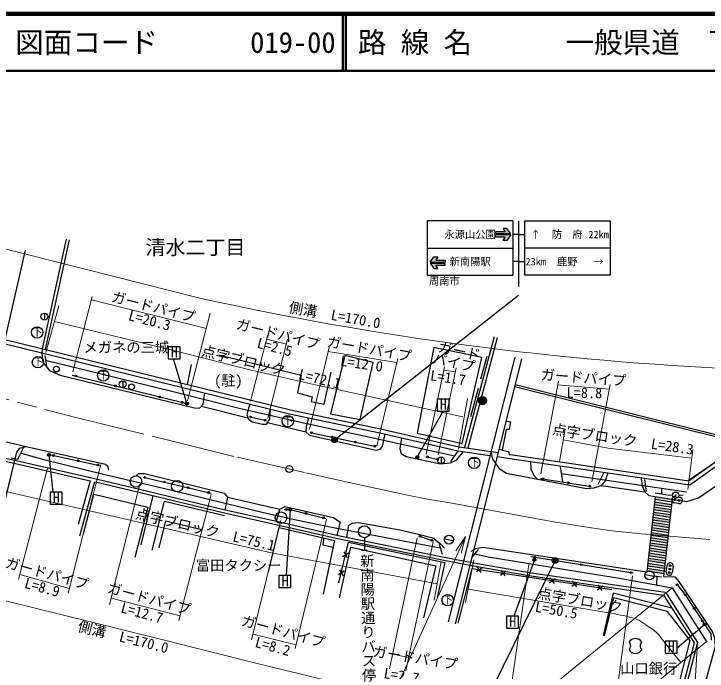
# Model space of a CAD drawing. Units: millimetres at full size, sheet at 1:1000; details may follow other scales. Extents: x 40000 to 215591630, y -28393650 to 380000.
# Drawn here: x 120142 to 241538, y 264948 to 380000 of the extents above; entities that cross this region are included whole.
import ezdxf
from ezdxf.enums import TextEntityAlignment as Align

# ---------------------------------------------------------------- set-up
doc = ezdxf.new("R2010")
doc.units = ezdxf.units.MM
doc.header["$LTSCALE"] = 1000
doc.linetypes.add('CHAIN', pattern=[18.5, 12, -1.5, 3.5, -1.5])
for name, color, linetype, lineweight in [('M-BGD', 7, 'Continuous', 25), ('M-BGD-EXST', 7, 'Continuous', 25), ('M-BMK', 2, 'CHAIN', 13), ('M-BMK-SRVR', 3, 'Continuous', 25), ('M-STR-HTXT', 7, 'Continuous', 13), ('M-STR-STRC', 7, 'Continuous', 25), ('M-TTL', 2, 'Continuous', 140), ('M-TTL-LINE', 7, 'Continuous', 50)]:
    doc.layers.add(name, color=color, linetype=linetype, lineweight=lineweight)
doc.layers.add('M-BMK-HTXT', color=7, linetype='Continuous')
doc.layers.add('M-TTL-TXT', color=7, linetype='Continuous')
doc.styles.add('@ＭＳ ゴシック', font='')
doc.styles.add('ＭＳ ゴシック', font='')
doc.styles.get('@ＭＳ ゴシック').set_extended_font_data('@MS Gothic')
doc.styles.get('ＭＳ ゴシック').set_extended_font_data('MS Gothic')

# ---------------------------------------------------------------- blocks, each defined once
blk = doc.blocks.new('F25')
at = {"layer": 'M-BGD'}
blk.add_hatch(color=256, dxfattribs=at).paths.add_polyline_path([(-74, 44, 1), (26, 44, 1)])
for p, q in [((-574, 44), (-1324, 44)), ((526, 44), (1276, 44))]:
    blk.add_line(p, q, dxfattribs=at)
for radius in [550, 50]:
    blk.add_circle((-24, 44), radius, dxfattribs=at)
blk = doc.blocks.new('open_arrow')
at = {"color": 0, "linetype": 'Continuous', "lineweight": -2}
blk.add_lwpolyline([(7.5, 1.25), (0, 0), (7.5, -1.25)], dxfattribs=at)

msp = doc.modelspace()

# ---------------------------------------------------------------- hatches: boundary and pattern name
at = {"layer": 'M-BGD'}
msp.add_hatch(color=256, dxfattribs=at).paths.add_polyline_path([(201495, 312291, 1), (202895, 312291, 0.41421), (202195, 312991, 0.41421)])
at = {"layer": 'M-BGD-EXST'}
for points in [[(150705, 311769, 0.41421), (150455, 312019, 0.41421), (150205, 311769, 1)], [(126529, 302824, 0.41421), (126279, 303074, 0.41421), (126029, 302824, 1)], [(191038, 302410, 0.41421), (190788, 302660, 0.41421), (190538, 302410, 1)], [(168798, 293214, 0.41421), (168548, 293464, 0.41421), (168298, 293214, 1)], [(211534, 284442, 0.41421), (211284, 284692, 0.41421), (211034, 284442, 1)], [(241360, 273109, 0.41421), (241110, 273359, 0.41421), (240860, 273109, 1)]]:
    msp.add_hatch(color=256, dxfattribs=at).paths.add_polyline_path(points)
at = {"layer": 'M-STR-STRC'}
for points in [[(207160, 341467), (206490, 342404), (205810, 342404), (206180, 341829), (204496, 341830), (204495, 341468)], [(204496, 340931), (204496, 341292), (207160, 341293), (206491, 340356), (205810, 340356), (206180, 340931)], [(195686, 336911), (195686, 336549), (193022, 336548), (193691, 337485), (194372, 337485), (194002, 336910)], [(193022, 336374), (193691, 335437), (194372, 335437), (194002, 336012), (195686, 336012), (195686, 336373)], [(176766, 305442, 0.41421), (176266, 305942, 0.41421), (175766, 305442, 1)], [(232445, 295505), (232392, 295033), (235361, 294586), (235411, 295038)], [(235261, 293691), (235311, 294139), (232342, 294585), (232292, 294138)], [(232142, 292795), (232091, 292348), (235060, 291901), (235110, 292349)], [(232242, 293690), (232192, 293243), (235160, 292796), (235210, 293244)], [(232041, 291900), (231991, 291453), (234960, 291006), (235010, 291454)], [(234860, 290111), (234910, 290559), (231941, 291005), (231891, 290558)], [(231741, 289215), (231691, 288767), (234659, 288321), (234709, 288769)], [(231841, 290110), (231791, 289662), (234760, 289216), (234810, 289664)], [(231641, 288320), (231590, 287872), (234559, 287426), (234609, 287873)], [(231440, 286530), (231390, 286082), (234359, 285636), (234409, 286083)], [(231540, 287425), (231490, 286977), (234459, 286531), (234509, 286978)], [(234259, 284741), (234309, 285188), (231340, 285635), (231290, 285187)], [(215418, 284304, 0.41421), (214918, 284804, 0.41421), (214418, 284304, 1)], [(234158, 283846), (234208, 284293), (231240, 284740), (231190, 284292)], [(231039, 282950), (230989, 282502), (233958, 282056), (234008, 282503)], [(234058, 282951), (234108, 283398), (231140, 283845), (231089, 283397)]]:
    msp.add_hatch(color=256, dxfattribs=at).paths.add_polyline_path(points)

# ---------------------------------------------------------------- linework, layer by layer
at = {"layer": 'M-BGD'}
for p, q in [((129290, 340573), (125069, 321391)), ((129827, 340455), (125603, 321260)), ((125486, 327615), (125486, 326415)), ((204220, 323437), (199022, 304082)), ((204799, 323281), (199620, 303995)), ((207837, 319887), (196178, 273557)), ((209049, 319582), (197390, 273252)), ((202980, 320029), (201835, 316033)), ((150529, 315132), (151228, 318626)), ((130341, 316770), (150455, 311769)), ((139202, 315766), (139202, 314566)), ((246747, 305039), (207826, 314725)), ((246832, 305379), (207912, 315064)), ((201434, 314395), (200081, 309479)), ((152973, 311337), (161138, 309267)), ((161461, 309465), (164370, 308822)), ((164565, 308471), (171268, 306809)), ((111507, 306714), (122283, 304296)), ((172043, 306731), (183569, 304264)), ((205622, 303643), (205073, 303782)), ((126619, 302794), (135133, 300965)), ((192255, 302520), (194583, 301957)), ((194963, 302439), (194963, 301239)), ((238204, 298294), (243183, 301727)), ((142800, 298917), (154669, 296112)), ((212340, 298664), (221209, 297287)), ((133474, 298277), (131383, 290611)), ((134254, 298095), (131656, 288572)), ((222974, 297447), (230656, 296330)), ((142409, 287053), (144516, 295682)), ((157556, 295386), (166732, 293286)), ((176273, 287839), (174299, 278400)), ((181519, 288307), (181519, 286132)), ((191023, 288646), (193549, 287771)), ((195539, 288122), (197111, 287820)), ((177705, 285008), (178720, 285640)), ((177899, 285823), (178528, 284814)), ((210643, 284992), (228581, 282138)), ((201161, 282371), (202118, 283077)), ((201989, 282241), (201279, 283204)), ((176972, 281852), (177987, 282485)), ((177166, 282668), (177795, 281658)), ((205354, 281737), (206311, 282443)), ((206182, 281607), (205472, 282570)), ((230658, 281853), (232229, 281551)), ((213961, 280435), (214919, 281141)), ((214789, 280305), (214080, 281268)), ((217872, 279844), (218829, 280549)), ((218700, 279714), (217990, 280676)), ((222343, 279167), (223301, 279873)), ((223171, 279037), (222462, 280000)), ((225094, 278578), (223330, 271188)), ((235360, 275987), (225094, 278578))]:
    msp.add_line(p, q, dxfattribs=at)
for points in [[(72312, 330690), (115956, 319963), (116872, 319993), (117773, 320368), (118178, 320983), (122163, 338645)], [(73131, 333975), (82729, 331632), (118078, 323096), (125197, 321360), (168567, 310690), (184363, 307368), (198086, 304219), (204928, 303220), (204931, 303219)], [(72962, 333295), (82564, 330952), (117912, 322415), (125030, 320680), (168412, 310008), (184212, 306685), (197957, 303530), (203516, 302719)], [(204759, 302537), (204818, 302528), (206981, 302161), (238527, 297539), (247130, 303687), (254481, 333056)], [(206872, 302890), (207091, 302853), (238350, 298272), (246513, 304107), (253802, 333226)], [(229966, 298617), (230169, 297358), (230656, 296330), (231334, 295680), (237958, 294636), (240033, 295273), (248635, 301149), (250113, 302900), (251007, 305214), (258143, 332691)], [(125069, 321391), (125030, 320680), (125193, 319010), (126355, 317592), (128236, 316770), (151778, 311022), (152641, 310975), (153304, 311699), (153592, 313653)], [(156015, 320328), (170452, 316757), (169837, 313682), (172356, 312980), (172209, 312160), (174464, 311662), (175723, 317284)], [(68014, 313451), (112106, 303089), (120448, 301307), (133474, 298277)], [(68147, 313985), (112227, 303626), (120568, 301844), (134799, 298533), (142156, 296824), (157126, 293170), (166673, 291056), (176724, 288748), (178648, 288337), (195223, 284943), (200706, 283896), (210374, 282216), (234228, 278768), (239871, 269981), (234501, 249342), (237520, 248475), (235653, 241939)], [(161446, 311721), (160963, 309862), (161171, 309151), (161866, 308596), (163653, 308180), (164382, 308197), (164938, 309030), (165059, 310832)], [(171710, 309314), (171319, 307761), (171268, 306809), (171883, 306245), (183554, 303651), (184281, 303789), (184669, 304277), (185171, 306465)], [(206329, 308776), (207090, 308610), (206899, 307251), (206328, 307251), (205622, 303643), (206754, 303414), (206872, 302890)], [(188041, 305806), (187741, 303944), (187957, 303023), (188808, 302504), (194863, 301220), (196621, 301422), (197704, 301927), (198875, 303396)], [(115549, 282314), (120656, 303257), (121206, 303979), (122283, 304296), (136161, 301165), (136533, 300861), (136685, 300135)], [(203688, 303401), (203962, 302036), (205093, 300434), (206380, 299629), (220437, 296920), (221721, 297025), (222974, 297447), (223683, 298201), (224235, 299633)], [(210589, 301633), (210681, 300330), (211270, 299153), (211796, 298585)], [(141495, 299077), (141993, 299517), (143008, 299555), (156989, 296090), (157556, 295386), (157320, 294231), (157087, 293178)], [(134254, 298095), (134674, 297998), (142028, 296289), (157001, 292634), (166552, 290520), (176605, 288211), (178535, 287799), (195116, 284404), (200608, 283355), (210288, 281673), (233901, 278259), (239278, 269886), (233834, 248961), (236840, 248098), (235124, 242091)], [(132331, 289056), (134150, 295944), (143576, 293621), (141296, 284867)], [(144370, 286131), (146499, 294714), (157040, 292179)], [(166129, 291177), (166732, 293286), (167568, 293750), (176135, 291847), (177296, 291042), (176724, 288748)], [(167475, 293254), (168548, 293214), (174825, 291685)], [(145591, 286543), (146780, 291236), (153023, 289747)], [(178471, 288375), (178797, 290502), (179329, 290846), (180487, 290955), (187737, 289656), (191008, 288937), (193495, 288280), (194872, 287248), (195576, 286498)], [(164748, 282333), (166582, 290095), (176273, 287839)], [(174446, 288264), (174233, 287051), (176028, 286671)], [(177073, 280425), (178720, 287513), (191761, 284774), (195603, 283982), (194268, 277804)], [(177178, 277785), (179152, 286648), (194058, 283397), (191890, 274301)], [(200230, 285919), (201032, 286406), (202275, 286658), (230970, 282332)], [(180994, 286132), (181519, 286132), (182044, 286132)], [(197914, 273323), (200392, 282909), (224863, 279208)], [(233897, 281507), (235866, 281443), (236596, 280654), (242393, 271860), (242840, 270823), (242941, 269238), (237246, 248554)], [(236147, 280203), (237696, 278328), (242192, 271454), (242222, 270383)], [(231281, 241827), (238572, 270295), (234606, 275404), (225114, 277800), (223525, 271142)]]:
    msp.add_lwpolyline(points, dxfattribs=at)
for points in [[(198639, 304787), (202097, 319863), (193695, 321620), (190785, 306605)], [(178096, 320181), (175605, 309990), (180777, 308969), (183080, 318963)]]:
    msp.add_lwpolyline(points, close=True, dxfattribs=at)
for centre, radius in [((125486, 327015), 600), ((127592, 317829), 500), ((130995, 316607), 150), ((139202, 315166), 600), ((137924, 314885), 150), ((140747, 314717), 500), ((145681, 312956), 150), ((149596, 311983), 150), ((202195, 312291), 700), ((161598, 309435), 150), ((164151, 308870), 150), ((172247, 306687), 150), ((175811, 305924), 150), ((179936, 305041), 150), ((183338, 304313), 150), ((127100, 302690), 150), ((192565, 302445), 150), ((194963, 301839), 600), ((131386, 301770), 150), ((134832, 301029), 150), ((194318, 302021), 150), ((143042, 298860), 150), ((212775, 298597), 150), ((146489, 298045), 150), ((217228, 297905), 150), ((220968, 297324), 150), ((150652, 297061), 150), ((154227, 296216), 150), ((167880, 293239), 150), ((171270, 292551), 150), ((174366, 291797), 150), ((181519, 289357), 1050), ((191262, 288563), 150), ((193310, 287854), 150), ((196325, 287971), 800), ((211290, 284889), 150), ((219477, 283586), 150), ((228231, 282193), 150), ((231443, 281702), 800), ((236280, 280042), 150), ((237696, 278328), 150), ((239272, 275918), 150), ((240701, 273735), 150)]:
    msp.add_circle(centre, radius, dxfattribs=at)
for centre, radius, start, end in [((228975, 269360), 1300, 30.65449, 149.34551), ((227289, 269360), 873, 310.57623, 49.42377), ((230661, 269360), 873, 130.57623, 229.42377), ((228975, 269360), 1300, 210.65449, 329.34551)]:
    msp.add_arc(centre, radius, start, end, dxfattribs=at)
at = {"layer": 'M-BGD-EXST'}
for p, q in [((149276, 321724), (147176, 321724)), ((147176, 321724), (147176, 319624)), ((149276, 319624), (149276, 321724)), ((147176, 319624), (149276, 319624)), ((150455, 311769), (148075, 319624)), ((196368, 312568), (194268, 312568)), ((194268, 312568), (194268, 310468)), ((196368, 310468), (196368, 312568)), ((190788, 302410), (195342, 310468)), ((194268, 310468), (196368, 310468)), ((126279, 302824), (126945, 296270)), ((128617, 296270), (126517, 296270)), ((126517, 296270), (126517, 294170)), ((128617, 294170), (128617, 296270)), ((126517, 294170), (128617, 294170)), ((168548, 293214), (167852, 281666)), ((211284, 284442), (207708, 274585)), ((168663, 281666), (166563, 281666)), ((166563, 281666), (166563, 279566)), ((168663, 279566), (168663, 281666)), ((166563, 279566), (168663, 279566)), ((208527, 274585), (206427, 274585)), ((206427, 274585), (206427, 272485)), ((208527, 272485), (208527, 274585)), ((206427, 272485), (208527, 272485)), ((241110, 273109), (236285, 268958)), ((236285, 270206), (234185, 270206)), ((234185, 270206), (234185, 268106)), ((236285, 268106), (236285, 270206)), ((234185, 268106), (236285, 268106))]:
    msp.add_line(p, q, dxfattribs=at)
for centre, radius in [((124207, 324241), 1000), ((124359, 319017), 1000), ((135798, 316691), 1000), ((150455, 311769), 250), ((168102, 308713), 1000), ((126279, 302824), 250), ((190788, 302410), 250), ((200747, 301423), 1000), ((141521, 298151), 1000), ((148738, 297331), 1000), ((166918, 291811), 1000), ((168548, 293214), 250), ((211284, 284442), 250), ((196099, 277363), 1000), ((241110, 273109), 250)]:
    msp.add_circle(centre, radius, dxfattribs=at)
at = {"layer": 'M-BMK'}
msp.add_lwpolyline([(70919, 325102), (80824, 322509), (91965, 319569), (107693, 315473), (131215, 309266), (147000, 305413), (159330, 302378), (171271, 299656), (179923, 297760), (189078, 295764), (192595, 295070), (196822, 294331), (204777, 292868), (214360, 291129), (219738, 290254), (224825, 289530), (230025, 288984), (247312, 287536)], dxfattribs=at)
at = {"layer": 'M-BMK-SRVR'}
msp.add_circle((168377, 300316), 600, dxfattribs=at)
at = {"layer": 'M-STR-HTXT'}
for p, q in [((152723, 330242), (115534, 339597)), ((133873, 330508), (130494, 317318)), ((153851, 324946), (133729, 329947)), ((127997, 328885), (125727, 320735)), ((150541, 312235), (154537, 327580)), ((161560, 312198), (164538, 323667)), ((164384, 323075), (167872, 322207)), ((168077, 323032), (164622, 309152)), ((175331, 321625), (171903, 307288)), ((187209, 318982), (175159, 320905)), ((183674, 304362), (187383, 319702)), ((195532, 318209), (192321, 302937)), ((194441, 302851), (197615, 318012)), ((195411, 317632), (197468, 317312)), ((212389, 299511), (215536, 315694)), ((215410, 315048), (224421, 314290)), ((224576, 315106), (221340, 298098)), ((199584, 312652), (197998, 303792)), ((216699, 307339), (215664, 301660)), ((239025, 303760), (238131, 296764)), ((129656, 278623), (135385, 301132)), ((126044, 300467), (120939, 281000)), ((136895, 276630), (142228, 297697)), ((149033, 273792), (154665, 295839)), ((169406, 268907), (174884, 291512)), ((161724, 270448), (166868, 291326)), ((185947, 265350), (190738, 288285)), ((193545, 287603), (188781, 265011)), ((194950, 284117), (193732, 277361)), ((199224, 276936), (200659, 284454)), ((207082, 261166), (210345, 283628)), ((121159, 281840), (129859, 279420)), ((225330, 258411), (228494, 281640)), ((199678, 279312), (224280, 275166)), ((235283, 279437), (205963, 255551)), ((137165, 277698), (149243, 274613)), ((169567, 269572), (161970, 271444)), ((212975, 246923), (241360, 270070)), ((233513, 270706), (236958, 266481)), ((238715, 251961), (239871, 269981)), ((186485, 267929), (189272, 267341))]:
    msp.add_line(p, q, dxfattribs=at)
for points in [[(198782, 309440), (184281, 312613), (171644, 315382), (161234, 317756), (149731, 320659), (127237, 326153)], [(216354, 305447), (224187, 303956), (238830, 302235)], [(194249, 280230), (165257, 285627), (117980, 296581)], [(62444, 291109), (83233, 286012), (117757, 277486), (144649, 270847), (162759, 266297), (180033, 262086), (196454, 258930), (207299, 257136), (214881, 256042), (227765, 254382), (238798, 253251)], [(199248, 288509), (184704, 256743), (161324, 261039)]]:
    msp.add_lwpolyline(points, dxfattribs=at)
for centre, radius, start, end in [((271307, 866046), 548770, 257.52045, 267.50087), ((214779, 218788), 57173, 76.12912, 80.43482), ((227421, 269982), 4441, 53.49563, 76.12912), ((240238, 287301), 17105, 233.49563, 239.61753), ((228660, 267553), 5787, 33.01117, 59.61753)]:
    msp.add_arc(centre, radius, start, end, dxfattribs=at)
at = {"layer": 'M-STR-STRC'}
for p, q in [((207535, 343761), (192535, 343761)), ((192535, 343761), (192535, 334261)), ((207535, 343761), (207535, 334261)), ((208535, 343761), (208535, 332261)), ((209535, 343761), (224535, 343761)), ((209535, 343761), (209535, 334261)), ((224535, 343761), (224535, 334261)), ((205810, 342404), (206180, 341829)), ((206490, 342404), (205810, 342404)), ((207160, 341467), (206490, 342404)), ((204496, 341830), (204495, 341468)), ((207160, 341467), (204495, 341467)), ((206180, 341829), (204496, 341830)), ((207160, 341293), (204496, 341292)), ((204496, 340931), (204496, 341292)), ((207160, 341293), (206491, 340356)), ((208535, 341386), (207535, 341386)), ((208535, 341386), (209535, 341386)), ((206180, 340931), (204496, 340931)), ((205810, 340356), (206180, 340931)), ((206491, 340356), (205810, 340356)), ((192535, 339011), (207535, 339011)), ((224535, 339011), (209535, 339011)), ((193022, 336548), (193691, 337485)), ((193691, 337485), (194372, 337485)), ((194372, 337485), (194002, 336910)), ((193022, 336548), (195686, 336549)), ((193022, 336374), (195686, 336375)), ((193022, 336374), (193691, 335437)), ((194002, 336910), (195686, 336911)), ((195686, 336911), (195686, 336549)), ((195686, 336012), (195686, 336373)), ((208535, 336636), (207535, 336636)), ((208535, 336636), (209535, 336636)), ((193691, 335437), (194372, 335437)), ((194372, 335437), (194002, 336012)), ((194002, 336012), (195686, 336012)), ((192535, 334261), (207535, 334261)), ((224535, 334261), (209535, 334261)), ((176266, 305442), (208507, 330737)), ((125581, 320179), (125844, 318375)), ((197833, 303409), (196621, 301620)), ((215788, 300695), (216211, 298141)), ((215975, 299564), (237909, 296308)), ((223387, 299583), (222418, 297637)), ((230552, 298507), (230885, 296415)), ((233575, 296951), (233540, 295997)), ((232445, 295505), (230970, 282332)), ((232392, 295033), (235361, 294586)), ((232458, 296174), (234623, 295819)), ((235411, 295038), (233897, 281507)), ((235984, 295498), (236069, 295485)), ((236069, 295485), (236605, 295400)), ((236605, 295400), (236755, 295377)), ((232292, 294138), (235261, 293691)), ((232342, 294585), (235311, 294139)), ((235898, 294398), (235813, 294412)), ((236434, 294314), (235898, 294398)), ((236583, 294290), (236434, 294314)), ((232142, 292795), (235110, 292349)), ((232192, 293243), (235160, 292796)), ((232242, 293690), (235210, 293244)), ((231991, 291453), (234960, 291006)), ((232041, 291900), (235010, 291454)), ((232091, 292348), (235060, 291901)), ((231891, 290558), (234860, 290111)), ((231941, 291005), (234910, 290559)), ((231741, 289215), (234709, 288769)), ((231791, 289662), (234760, 289216)), ((231841, 290110), (234810, 289664)), ((231590, 287872), (234559, 287426)), ((231641, 288320), (234609, 287873)), ((231691, 288767), (234659, 288321)), ((194608, 287170), (195140, 285409)), ((231440, 286530), (234409, 286083)), ((231490, 286977), (234459, 286531)), ((231540, 287425), (234509, 286978)), ((201434, 286211), (200321, 284898)), ((231340, 285635), (234309, 285188)), ((231390, 286082), (234359, 285636)), ((214918, 284304), (200433, 254859)), ((231190, 284292), (234158, 283846)), ((231240, 284740), (234208, 284293)), ((231290, 285187), (234259, 284741)), ((231039, 282950), (234008, 282503)), ((231089, 283397), (234058, 282951)), ((231140, 283845), (234108, 283398)), ((234355, 282350), (234520, 283437)), ((235608, 283272), (235443, 282185)), ((230989, 282502), (233958, 282056)), ((232135, 281657), (233562, 281480)), ((232757, 280036), (232807, 281574))]:
    msp.add_line(p, q, dxfattribs=at)
for points in [[(197286, 302601), (182784, 305775), (170117, 308551), (159599, 310949), (148044, 313865), (125706, 319321)], [(121777, 303963), (120770, 301976), (119653, 302227)], [(121339, 303098), (125368, 301986), (136073, 299396), (146827, 296857), (163620, 292752), (169303, 291465), (176375, 290042), (194794, 286554)], [(200835, 285505), (203201, 284970), (209689, 283907), (217411, 282615), (226208, 281223), (235426, 279552), (241505, 270042)]]:
    msp.add_lwpolyline(points, dxfattribs=at)
for centre, radius in [((176266, 305442), 500), ((235898, 294949), 150), ((236648, 294831), 150), ((214918, 284304), 500), ((234988, 282814), 150), ((235081, 283427), 150), ((234895, 282201), 150)]:
    msp.add_circle(centre, radius, dxfattribs=at)
for centre, start, end in [((235899, 294955), 171.04162, 261.04162), ((235899, 294955), 81.04162, 171.04162), ((236669, 294833), 351.04162, 81.04162), ((236669, 294833), 261.04162, 351.04162), ((235064, 283355), 81.37914, 171.37914), ((235064, 283355), 351.37914, 81.37914), ((234899, 282267), 171.37914, 261.37914), ((234899, 282267), 261.37914, 351.37914)]:
    msp.add_arc(centre, 550, start, end, dxfattribs=at)
at = {"layer": 'M-TTL'}
msp.add_line((680000, 380000), (40000, 380000), dxfattribs=at)
at = {"layer": 'M-TTL-LINE'}
for p, q in [((177750, 380000), (177750, 370000)), ((178250, 380000), (178250, 370000)), ((40000, 370000), (680000, 370000))]:
    msp.add_line(p, q, dxfattribs=at)

# ---------------------------------------------------------------- block references
at = {"rotation": 1.96421}
msp.add_blockref('F25', (236040, 295701), dxfattribs=at)
at = {"layer": 'M-STR-HTXT', "xscale": 400, "yscale": 400, "rotation": 245.4}
msp.add_blockref('open_arrow', (199248, 288509), dxfattribs=at)

# ---------------------------------------------------------------- texts
at = {"layer": 'M-BGD-EXST', "style": 'ＭＳ ゴシック'}
for s, height, p in [('下', 1320, (123354, 323253)), ('H', 1833, (147629, 319316)), ('下', 1320, (123507, 318030)), ('下', 1320, (134945, 315704)), ('H', 1833, (194721, 310160)), ('下', 1320, (167250, 307725)), ('下', 1320, (199894, 300436)), ('H', 1833, (126970, 293862)), ('H', 1833, (167016, 279258)), ('下', 1320, (195247, 276375)), ('H', 1833, (206880, 272177)), ('H', 1833, (234638, 267798))]:
    msp.add_text(s, height=height, dxfattribs=at).set_placement(p, align=Align.BOTTOM_LEFT)
at = {"layer": 'M-BMK-HTXT', "style": 'ＭＳ ゴシック'}
for s, height, p in [('清水二丁目', 2566, (143184, 337085)), ('メガネの三城', 1833, (132327, 320166)), ('(駐)', 1833, (155211, 314338)), ('富田タクシー', 1833, (152002, 281992)), ('山口銀行', 1833, (226300, 263952))]:
    msp.add_text(s, height=height, dxfattribs=at).set_placement(p, align=Align.BOTTOM_LEFT)
at = {"layer": 'M-BMK-HTXT', "style": '@ＭＳ ゴシック'}
msp.add_text('新南陽駅通りバス停', height=1833, rotation=270.919, dxfattribs=at).set_placement((180504, 285507), align=Align.BOTTOM_LEFT)
at = {"layer": 'M-STR-HTXT', "style": 'ＭＳ ゴシック'}
for s, rotation, p in [('ガードパイプ', 345.842, (136943, 329138)), ('側溝  L=170.0', 349.739, (168077, 327262)), ('L=20.3', 345.209, (139932, 325891)), ('ガードパイプ', 345.842, (158765, 324372)), ('L=2.5', 345.209, (162439, 321060)), ('ガードパイプ', 349.827, (174736, 321249)), ('点字ブロック  L=72.1', 346.415, (152737, 319680)), ('ガード', 348.081, (194186, 320339)), ('L=12.0', 351.724, (177131, 317861)), ('パイプ', 348.081, (193209, 318339)), ('L=1.7', 351.724, (192887, 315322)), ('ガードパイプ', 355.739, (212294, 315427)), ('L=8.8', 359.092, (216902, 312251)), ('点字ブロック  L=28.3', 351.709, (214224, 305879)), ('点字ブロック  L=75.1', 346.712, (141185, 291182)), ('ガードパイプ', 344.716, (118336, 282634)), ('L=8.9', 344.667, (121722, 279027)), ('ガードパイプ', 344.716, (136224, 278230)), ('点字ブロック ', 350.218, (211655, 277206)), ('L=12.7', 344.667, (138587, 274739)), ('L=50.5', 350.184, (211211, 274816)), ('ガードパイプ', 344.716, (159699, 272473)), ('側溝  L=170.0', 345.964, (131061, 271462)), ('L=8.2', 344.667, (162084, 268687)), ('ガードパイプ', 351.066, (182786, 267017)), ('L=2.7', 351.017, (184734, 263194))]:
    msp.add_text(s, height=1833, rotation=rotation, dxfattribs=at).set_placement(p, align=Align.BOTTOM_LEFT)
at = {"layer": 'M-STR-STRC', "style": 'ＭＳ ゴシック'}
for s, p in [('永源山公園', (200035, 341386)), ('↑', (211535, 341386)), ('防\u3000府', (217035, 341386)), ('22km', (222535, 341386)), ('新南陽駅', (200035, 336636)), ('鹿野', (217035, 336636)), ('23km', (211535, 336636)), ('→', (222535, 336636))]:
    msp.add_text(s, height=1320, dxfattribs=at).set_placement(p, align=Align.MIDDLE_CENTER)
msp.add_text('周南市', height=1320, dxfattribs=at).set_placement((192835, 332178), align=Align.BOTTOM_LEFT)
at = {"layer": 'M-TTL-TXT', "style": 'ＭＳ ゴシック'}
for s, p in [('図面コード', (120380, 375000)), ('019-00', (161521, 375000)), ('路 線 名', (180380, 375000)), ('一般県道\u3000下松新南陽線', (216734, 375000))]:
    msp.add_text(s, height=3666, dxfattribs=at).set_placement(p, align=Align.MIDDLE_LEFT)

doc.saveas('drawing.dxf')
